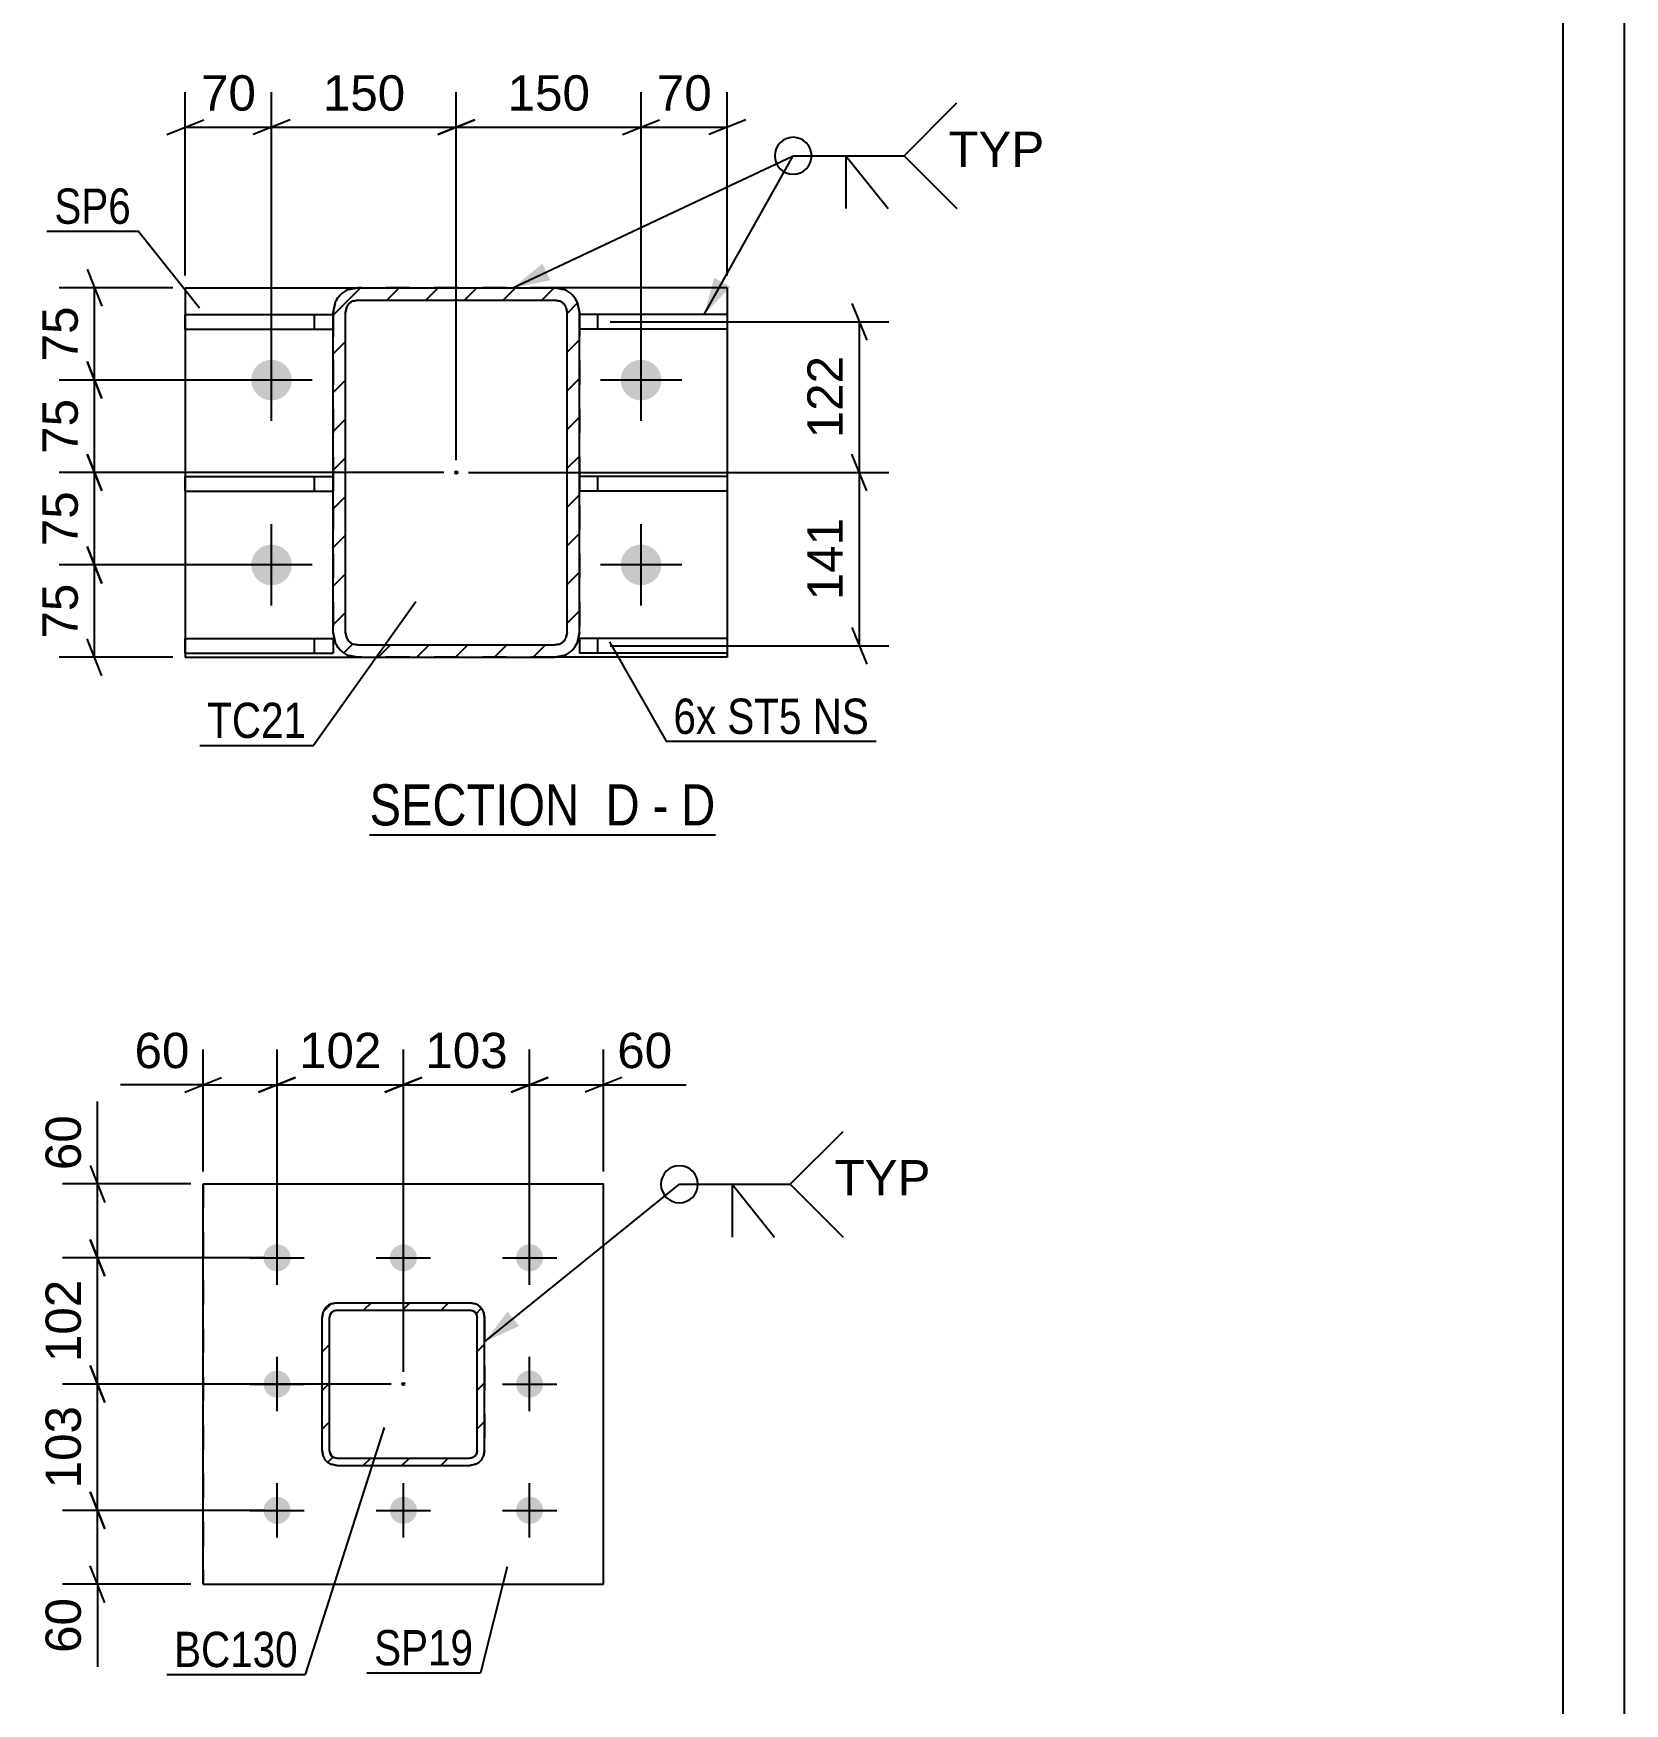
# Model space of a CAD drawing. Header units: millimetres. Extents: x -130 to 464, y -170 to 250.
# Drawn here: x 334.7 to 463.8, y -15.5 to 120 of the extents above; entities that cross this region are included whole.
import ezdxf

# ---------------------------------------------------------------- set-up
doc = ezdxf.new("R2010")
doc.units = ezdxf.units.MM
doc.linetypes.add('DXK_LINE_DOT2', pattern=[3.9198, 1.9599, -1.9599])
doc.linetypes.add('DXK_LINE_DOT3', pattern=[5.9187, 2.979, -0.9799, 0.9799, -0.9799])
doc.styles.add('Arial', font='ARIAL.TTF', dxfattribs={"height": 0.2})
doc.styles.add('Arial Narrow', font='ARIALN.TTF', dxfattribs={"height": 0.2})

# ---------------------------------------------------------------- blocks, each defined once
blk = doc.blocks.new('Unknown-284858639-1134')
at = {"color": 5, "linetype": 'Continuous'}
for p, q in [((463.84, -169.58), (463.84, 250.42)), ((458.84, -164.58), (458.84, 245.42))]:
    blk.add_line(p, q, dxfattribs=at)
blk = doc.blocks.new('Unknown-284858639-16 - 8253')
at = {"color": 6, "linetype": 'Continuous'}
blk.add_line((361.95, 55), (390.02, 55), dxfattribs=at)
at = {"color": 0, "linetype": 'Continuous'}
for points in [[(380.06, 55.75), (380.06, 59.25), (361.95, 59.25), (361.95, 55.75)], [(383.88, 55.75), (383.88, 59.25), (381.11, 59.25), (381.11, 55.75)], [(386.2, 55.75), (386.2, 59.25), (384.93, 59.25), (384.93, 55.75)], [(390.02, 55.75), (390.02, 59.25), (387.25, 59.25), (387.25, 55.75)]]:
    blk.add_wipeout(points, dxfattribs=at)
at = {"color": 7, "linetype": 'Continuous', "style": 'Arial Narrow'}
for s, p in [('SECTION ', (361.95, 55.75)), ('D', (381.11, 55.75)), ('D', (387.25, 55.75)), ('-', (384.93, 55.75))]:
    blk.add_text(s, height=3.34, dxfattribs=at).set_placement(p)
blk = doc.blocks.new('Part-284858639-7001 - 6997')
at = {"linetype": 'Continuous'}
h = blk.add_hatch(dxfattribs=at)
h.set_pattern_fill('', scale=0.7, style=0, pattern_type=0)
h.set_pattern_definition([(45, (358.8313, 16.9083), (-1.57154, 1.57154), [])])
h.paths.add_polyline_path([(359.29, 17), (358.83, 16.91), (358.44, 16.65), (358.18, 16.26), (358.09, 15.8), (358.09, 5), (358.18, 4.54), (358.44, 4.15), (358.83, 3.89), (359.29, 3.8), (370.09, 3.8), (370.55, 3.89), (370.94, 4.15), (371.2, 4.54), (371.29, 5), (371.29, 15.8), (371.2, 16.26), (370.94, 16.65), (370.55, 16.91), (370.09, 17)])
h.paths.add_polyline_path([(370.09, 16.4), (370.32, 16.36), (370.51, 16.23), (370.64, 16.03), (370.69, 15.8), (370.69, 5), (370.65, 4.77), (370.52, 4.58), (370.32, 4.45), (370.09, 4.4), (359.29, 4.4), (359.06, 4.45), (358.87, 4.58), (358.74, 4.77), (358.69, 5), (358.69, 15.8), (358.74, 16.03), (358.87, 16.22), (359.06, 16.35), (359.29, 16.4)])
blk.add_hatch(color=246, dxfattribs=at).paths.add_polyline_path([(364.69, 10.3, -1), (364.69, 10.5, -1)])
at = {"color": 7, "linetype": 'DXK_LINE_DOT2'}
for p, q in [((358.83, 16.91), (359.29, 17)), ((359.06, 16.35), (358.87, 16.22)), ((359.29, 16.4), (359.06, 16.35)), ((359.29, 17), (370.09, 17)), ((359.29, 16.4), (370.09, 16.4)), ((370.09, 17), (370.55, 16.91)), ((370.32, 16.36), (370.09, 16.4)), ((370.52, 16.23), (370.32, 16.36)), ((358.09, 15.8), (358.18, 16.26)), ((358.09, 5), (358.09, 15.8)), ((358.74, 16.03), (358.69, 15.8)), ((358.69, 5), (358.69, 15.8)), ((358.87, 16.22), (358.74, 16.03)), ((370.65, 16.03), (370.52, 16.23)), ((370.69, 15.8), (370.65, 16.03)), ((370.69, 5), (370.69, 15.8)), ((371.2, 16.26), (371.2, 16.26)), ((371.2, 16.26), (371.29, 15.8)), ((371.29, 15.8), (371.29, 5)), ((358.18, 4.54), (358.09, 5)), ((358.69, 5), (358.74, 4.77)), ((358.74, 4.77), (358.87, 4.58)), ((358.87, 4.58), (359.06, 4.45)), ((359.06, 4.45), (359.29, 4.4)), ((359.29, 4.4), (370.09, 4.4)), ((370.09, 4.4), (370.32, 4.45)), ((370.32, 4.45), (370.52, 4.58)), ((370.52, 4.58), (370.65, 4.77)), ((370.65, 4.77), (370.69, 5)), ((371.29, 5), (371.2, 4.54)), ((371.29, 5), (371.29, 5)), ((359.29, 3.8), (358.83, 3.89)), ((359.29, 3.8), (370.09, 3.8)), ((370.55, 3.89), (370.09, 3.8))]:
    blk.add_line(p, q, dxfattribs=at)
at = {"color": 2, "linetype": 'Continuous'}
for p, q in [((359.29, 17), (358.83, 16.91)), ((358.87, 16.22), (359.06, 16.35)), ((359.06, 16.35), (359.29, 16.4)), ((359.29, 17), (359.29, 17)), ((359.29, 17), (370.09, 17)), ((359.29, 16.4), (359.29, 16.4)), ((359.29, 16.4), (370.09, 16.4)), ((370.09, 17), (370.09, 17)), ((370.55, 16.91), (370.09, 17)), ((370.09, 16.4), (370.09, 16.4)), ((370.09, 16.4), (370.32, 16.36)), ((370.32, 16.36), (370.51, 16.23)), ((358.18, 16.26), (358.09, 15.8)), ((358.09, 15.8), (358.09, 15.8)), ((358.09, 5), (358.09, 15.8)), ((358.69, 15.8), (358.74, 16.03)), ((358.69, 15.8), (358.69, 15.8)), ((358.69, 5), (358.69, 15.8)), ((358.74, 16.03), (358.87, 16.22)), ((370.51, 16.23), (370.64, 16.03)), ((370.64, 16.03), (370.69, 15.8)), ((370.69, 15.8), (370.69, 15.8)), ((370.69, 5), (370.69, 15.8)), ((371.29, 15.8), (371.2, 16.26)), ((371.29, 15.8), (371.29, 15.8)), ((371.29, 5), (371.29, 15.8)), ((358.09, 5), (358.09, 5)), ((358.09, 5), (358.18, 4.54)), ((358.69, 5), (358.69, 5)), ((358.74, 4.77), (358.69, 5)), ((358.87, 4.58), (358.74, 4.77)), ((359.06, 4.45), (358.87, 4.58)), ((359.29, 4.4), (359.06, 4.45)), ((359.29, 4.4), (359.29, 4.4)), ((359.29, 4.4), (370.09, 4.4)), ((370.32, 4.45), (370.09, 4.4)), ((370.09, 4.4), (370.09, 4.4)), ((370.52, 4.58), (370.32, 4.45)), ((370.65, 4.77), (370.52, 4.58)), ((370.69, 5), (370.65, 4.77)), ((370.69, 5), (370.69, 5)), ((371.2, 4.54), (371.29, 5)), ((371.29, 5), (371.29, 5)), ((358.83, 3.89), (359.29, 3.8)), ((359.29, 3.8), (359.29, 3.8)), ((359.29, 3.8), (370.09, 3.8)), ((370.09, 3.8), (370.55, 3.89)), ((370.09, 3.8), (370.09, 3.8))]:
    blk.add_line(p, q, dxfattribs=at)
at = {"color": 7, "linetype": 'DXK_LINE_DOT3'}
blk.add_line((364.69, 10.4), (364.69, 10.4), dxfattribs=at)
at = {"color": 246, "linetype": 'DXK_LINE_DOT2'}
blk.add_line((364.69, 10.4), (364.69, 10.4), dxfattribs=at)
at = {"color": 246, "linetype": 'Continuous'}
blk.add_circle((364.69, 10.4), 0.1, dxfattribs=at)
at = {"color": 7, "linetype": 'DXK_LINE_DOT2'}
for centre, start, end in [((359.29, 15.8), 112.5099, 157.5099), ((370.09, 15.8), 22.5099, 67.5099), ((359.29, 5), 202.5099, 247.5099), ((370.09, 5), 292.5099, 337.5099)]:
    blk.add_arc(centre, 1.2, start, end, dxfattribs=at)
at = {"color": 2, "linetype": 'Continuous'}
for centre, start, end in [((359.29, 15.8), 112.5099, 157.5099), ((370.09, 15.8), 22.5099, 67.5099), ((359.29, 5), 202.5099, 247.5099), ((370.09, 5), 292.5099, 337.5099)]:
    blk.add_arc(centre, 1.2, start, end, dxfattribs=at)
blk = doc.blocks.new('Part-284858639-7016 - 6997')
at = {"color": 2, "linetype": 'Continuous'}
for p, q in [((348.44, 26.65), (348.44, 26.65)), ((348.45, -5.85), (348.44, 26.65)), ((348.44, 26.65), (380.94, 26.65)), ((380.95, -5.85), (380.94, 26.65)), ((348.45, -5.85), (348.45, -5.85)), ((348.45, -5.85), (380.95, -5.85))]:
    blk.add_line(p, q, dxfattribs=at)
at = {"color": 7, "linetype": 'DXK_LINE_DOT2'}
for p, q in [((348.44, 26.65), (348.45, -5.85)), ((380.95, -5.85), (380.94, 26.65))]:
    blk.add_line(p, q, dxfattribs=at)
blk = doc.blocks.new('Bolt-284858639-7075 - 6997')
at = {"linetype": 'Continuous'}
for points in [[(355.54, 20.65), (355.52, 20.42), (355.45, 20.2), (355.33, 20), (355.18, 19.83), (354.99, 19.7), (354.78, 19.6), (354.56, 19.55), (354.33, 19.55), (354.1, 19.6), (353.89, 19.7), (353.7, 19.83), (353.55, 20), (353.44, 20.2), (353.36, 20.42), (353.34, 20.65), (353.36, 20.88), (353.44, 21.1), (353.55, 21.3), (353.7, 21.47), (353.89, 21.6), (354.1, 21.7), (354.33, 21.74), (354.56, 21.74), (354.78, 21.7), (354.99, 21.6), (355.18, 21.47), (355.33, 21.3), (355.45, 21.1), (355.52, 20.88)], [(365.79, 20.65), (365.77, 20.42), (365.7, 20.2), (365.58, 20), (365.43, 19.83), (365.24, 19.7), (365.03, 19.6), (364.81, 19.56), (364.58, 19.56), (364.35, 19.6), (364.14, 19.7), (363.95, 19.83), (363.8, 20), (363.69, 20.2), (363.61, 20.42), (363.59, 20.65), (363.61, 20.88), (363.69, 21.1), (363.8, 21.3), (363.95, 21.47), (364.14, 21.6), (364.35, 21.7), (364.58, 21.74), (364.81, 21.74), (365.03, 21.7), (365.24, 21.6), (365.43, 21.47), (365.58, 21.3), (365.7, 21.1), (365.77, 20.88)], [(376.04, 20.65), (376.02, 20.42), (375.95, 20.21), (375.83, 20.01), (375.68, 19.84), (375.49, 19.7), (375.28, 19.61), (375.06, 19.56), (374.83, 19.56), (374.6, 19.61), (374.39, 19.7), (374.2, 19.83), (374.05, 20.01), (373.94, 20.2), (373.86, 20.42), (373.84, 20.65), (373.86, 20.88), (373.94, 21.1), (374.05, 21.3), (374.2, 21.47), (374.39, 21.6), (374.6, 21.7), (374.83, 21.75), (375.06, 21.75), (375.28, 21.7), (375.49, 21.61), (375.68, 21.47), (375.83, 21.3), (375.95, 21.1), (376.02, 20.88)], [(355.54, 10.4), (355.52, 10.17), (355.45, 9.95), (355.33, 9.75), (355.18, 9.58), (354.99, 9.45), (354.78, 9.35), (354.56, 9.3), (354.33, 9.3), (354.1, 9.35), (353.89, 9.45), (353.71, 9.58), (353.55, 9.75), (353.44, 9.95), (353.37, 10.17), (353.34, 10.4), (353.37, 10.63), (353.44, 10.85), (353.55, 11.05), (353.71, 11.22), (353.89, 11.35), (354.1, 11.45), (354.33, 11.49), (354.56, 11.49), (354.78, 11.45), (354.99, 11.35), (355.18, 11.22), (355.33, 11.05), (355.45, 10.85), (355.52, 10.63)], [(376.04, 10.4), (376.02, 10.17), (375.95, 9.96), (375.83, 9.76), (375.68, 9.59), (375.49, 9.45), (375.28, 9.36), (375.06, 9.31), (374.83, 9.31), (374.6, 9.36), (374.39, 9.45), (374.21, 9.58), (374.05, 9.76), (373.94, 9.95), (373.87, 10.17), (373.84, 10.4), (373.87, 10.63), (373.94, 10.85), (374.05, 11.05), (374.21, 11.22), (374.39, 11.35), (374.6, 11.45), (374.83, 11.5), (375.06, 11.5), (375.28, 11.45), (375.49, 11.36), (375.68, 11.22), (375.83, 11.05), (375.95, 10.85), (376.02, 10.63)], [(355.54, 0.15), (355.52, -0.08), (355.45, -0.3), (355.33, -0.5), (355.18, -0.67), (354.99, -0.8), (354.78, -0.9), (354.56, -0.95), (354.33, -0.95), (354.1, -0.9), (353.89, -0.8), (353.71, -0.67), (353.55, -0.5), (353.44, -0.3), (353.37, -0.08), (353.34, 0.15), (353.37, 0.38), (353.44, 0.6), (353.55, 0.8), (353.71, 0.97), (353.89, 1.1), (354.1, 1.2), (354.33, 1.24), (354.56, 1.24), (354.78, 1.2), (354.99, 1.1), (355.18, 0.97), (355.33, 0.8), (355.45, 0.6), (355.52, 0.38)], [(365.79, 0.15), (365.77, -0.08), (365.7, -0.3), (365.58, -0.5), (365.43, -0.67), (365.24, -0.8), (365.03, -0.9), (364.81, -0.94), (364.58, -0.94), (364.35, -0.9), (364.14, -0.8), (363.96, -0.67), (363.8, -0.5), (363.69, -0.3), (363.62, -0.08), (363.59, 0.15), (363.62, 0.38), (363.69, 0.6), (363.8, 0.8), (363.96, 0.97), (364.14, 1.1), (364.35, 1.2), (364.58, 1.24), (364.81, 1.24), (365.03, 1.2), (365.24, 1.1), (365.43, 0.97), (365.58, 0.8), (365.7, 0.6), (365.77, 0.38)], [(376.04, 0.15), (376.02, -0.08), (375.95, -0.29), (375.83, -0.49), (375.68, -0.66), (375.49, -0.8), (375.28, -0.89), (375.06, -0.94), (374.83, -0.94), (374.6, -0.89), (374.39, -0.8), (374.21, -0.67), (374.05, -0.49), (373.94, -0.3), (373.87, -0.08), (373.84, 0.15), (373.87, 0.38), (373.94, 0.6), (374.05, 0.8), (374.21, 0.97), (374.39, 1.1), (374.6, 1.2), (374.83, 1.25), (375.06, 1.25), (375.28, 1.2), (375.49, 1.11), (375.68, 0.97), (375.83, 0.8), (375.95, 0.6), (376.02, 0.38)]]:
    blk.add_hatch(color=1, dxfattribs=at).paths.add_polyline_path(points)
at = {"color": 1, "linetype": 'Continuous'}
for p, q in [((354.44, 18.45), (354.44, 22.85)), ((364.69, 18.45), (364.69, 22.85)), ((374.94, 18.45), (374.94, 22.85)), ((352.24, 20.65), (356.64, 20.65)), ((362.49, 20.65), (366.89, 20.65)), ((372.74, 20.65), (377.14, 20.65)), ((354.44, 8.2), (354.44, 12.6)), ((374.94, 8.2), (374.94, 12.6)), ((352.24, 10.4), (356.64, 10.4)), ((372.74, 10.4), (377.14, 10.4)), ((354.44, -2.05), (354.44, 2.35)), ((364.69, -2.05), (364.69, 2.35)), ((374.94, -2.05), (374.94, 2.35)), ((352.24, 0.15), (356.64, 0.15)), ((362.49, 0.15), (366.89, 0.15)), ((372.74, 0.15), (377.14, 0.15))]:
    blk.add_line(p, q, dxfattribs=at)
blk = doc.blocks.new('Part-284858639-8280 - 8253')
at = {"color": 2, "linetype": 'Continuous'}
for p, q in [((390.99, 97.23), (378.99, 97.23)), ((390.99, 97.23), (390.99, 96.03)), ((390.99, 96.03), (378.99, 96.03))]:
    blk.add_line(p, q, dxfattribs=at)
at = {"color": 7, "linetype": 'DXK_LINE_DOT2'}
for p, q in [((378.99, 97.23), (378.99, 96.03)), ((380.49, 96.03), (380.49, 97.23))]:
    blk.add_line(p, q, dxfattribs=at)
blk = doc.blocks.new('Part-284858639-8254 - 8253')
at = {"linetype": 'Continuous'}
h = blk.add_hatch(dxfattribs=at)
h.set_pattern_fill('', scale=0.7, style=0, pattern_type=0)
h.set_pattern_definition([(45, (378.8425, 98.1637), (-1.57154, 1.57154), [])])
h.paths.add_polyline_path([(378.99, 97.4), (378.84, 98.16), (378.41, 98.81), (377.76, 99.25), (376.99, 99.4), (360.99, 99.4), (360.23, 99.25), (359.58, 98.81), (359.15, 98.16), (358.99, 97.4), (358.99, 71.4), (359.15, 70.63), (359.58, 69.98), (360.23, 69.55), (360.99, 69.4), (376.99, 69.4), (377.76, 69.55), (378.41, 69.98), (378.84, 70.63), (378.99, 71.4)])
h.paths.add_polyline_path([(377.92, 71.02), (377.7, 70.69), (377.38, 70.47), (376.99, 70.4), (360.99, 70.4), (360.61, 70.47), (360.29, 70.69), (360.07, 71.02), (359.99, 71.4), (359.99, 97.4), (360.07, 97.78), (360.29, 98.11), (360.61, 98.32), (360.99, 98.4), (376.99, 98.4), (377.38, 98.32), (377.7, 98.11), (377.92, 97.78), (377.99, 97.4), (377.99, 71.4)])
blk.add_hatch(color=246, dxfattribs=at).paths.add_polyline_path([(368.99, 84.3, -1), (368.99, 84.5, -1)])
at = {"color": 7, "linetype": 'DXK_LINE_DOT2'}
for p, q in [((360.23, 99.25), (360.99, 99.4)), ((360.99, 99.4), (376.99, 99.4)), ((376.99, 99.4), (377.76, 99.25)), ((358.99, 97.4), (359.15, 98.16)), ((360.07, 97.78), (359.99, 97.4)), ((360.99, 98.4), (360.61, 98.32)), ((360.99, 98.4), (376.99, 98.4)), ((377.38, 98.32), (376.99, 98.4)), ((377.99, 97.4), (377.92, 97.78)), ((378.84, 98.16), (378.99, 97.4)), ((358.99, 97.4), (358.99, 71.4)), ((359.99, 71.4), (359.99, 97.4)), ((377.99, 71.4), (377.99, 97.4)), ((378.99, 97.4), (378.99, 71.4)), ((359.15, 70.63), (358.99, 71.4)), ((359.99, 71.4), (360.07, 71.02)), ((377.92, 71.02), (377.99, 71.4)), ((378.99, 71.4), (378.84, 70.63)), ((360.99, 69.4), (360.23, 69.55)), ((360.61, 70.47), (360.99, 70.4)), ((360.99, 70.4), (376.99, 70.4)), ((360.99, 69.4), (376.99, 69.4)), ((376.99, 70.4), (377.38, 70.47)), ((377.76, 69.55), (376.99, 69.4))]:
    blk.add_line(p, q, dxfattribs=at)
at = {"color": 2, "linetype": 'Continuous'}
for p, q in [((360.99, 99.4), (360.23, 99.25)), ((360.99, 99.4), (376.99, 99.4)), ((377.76, 99.25), (376.99, 99.4)), ((359.15, 98.16), (358.99, 97.4)), ((359.99, 97.4), (360.07, 97.78)), ((360.61, 98.32), (360.99, 98.4)), ((360.99, 98.4), (376.99, 98.4)), ((376.99, 98.4), (377.38, 98.32)), ((377.92, 97.78), (377.99, 97.4)), ((378.99, 97.4), (378.84, 98.16)), ((358.99, 71.4), (358.99, 97.4)), ((359.99, 71.4), (359.99, 97.4)), ((377.99, 71.4), (377.99, 97.4)), ((378.99, 71.4), (378.99, 97.4)), ((358.99, 71.4), (359.15, 70.63)), ((360.07, 71.02), (359.99, 71.4)), ((377.99, 71.4), (377.92, 71.02)), ((378.84, 70.63), (378.99, 71.4)), ((360.23, 69.55), (360.99, 69.4)), ((360.99, 70.4), (360.61, 70.47)), ((360.99, 70.4), (376.99, 70.4)), ((360.99, 69.4), (376.99, 69.4)), ((377.38, 70.47), (376.99, 70.4)), ((376.99, 69.4), (377.76, 69.55))]:
    blk.add_line(p, q, dxfattribs=at)
at = {"color": 7, "linetype": 'DXK_LINE_DOT3'}
blk.add_line((368.99, 84.4), (368.99, 84.4), dxfattribs=at)
at = {"color": 246, "linetype": 'DXK_LINE_DOT2'}
blk.add_line((368.99, 84.4), (368.99, 84.4), dxfattribs=at)
at = {"color": 246, "linetype": 'Continuous'}
blk.add_circle((368.99, 84.4), 0.1, dxfattribs=at)
at = {"color": 7, "linetype": 'DXK_LINE_DOT2'}
for centre, radius, start, end in [((360.99, 97.4), 2, 112.5, 157.5), ((376.99, 97.4), 2, 22.5, 67.5), ((360.99, 97.4), 1, 112.5, 157.5), ((376.99, 97.4), 1, 22.5, 67.5), ((360.99, 71.4), 2, 202.5, 247.5), ((360.99, 71.4), 1, 202.5, 247.5), ((376.99, 71.4), 1, 292.5, 337.5), ((376.99, 71.4), 2, 292.5, 337.5)]:
    blk.add_arc(centre, radius, start, end, dxfattribs=at)
at = {"color": 2, "linetype": 'Continuous'}
for centre, radius, start, end in [((360.99, 97.4), 2, 112.5, 157.5), ((376.99, 97.4), 2, 22.5, 67.5), ((360.99, 97.4), 1, 112.5, 157.5), ((376.99, 97.4), 1, 22.5, 67.5), ((360.99, 71.4), 2, 202.5, 247.5), ((360.99, 71.4), 1, 202.5, 247.5), ((376.99, 71.4), 1, 292.5, 337.5), ((376.99, 71.4), 2, 292.5, 337.5)]:
    blk.add_arc(centre, radius, start, end, dxfattribs=at)
blk = doc.blocks.new('Part-284858639-8283 - 8253')
at = {"color": 2, "linetype": 'Continuous'}
for p, q in [((346.99, 96.03), (346.99, 97.23)), ((346.99, 97.23), (358.99, 97.23)), ((346.99, 96.03), (358.99, 96.03))]:
    blk.add_line(p, q, dxfattribs=at)
at = {"color": 7, "linetype": 'DXK_LINE_DOT2'}
for p, q in [((357.49, 96.03), (357.49, 97.23)), ((358.99, 97.23), (358.99, 96.03))]:
    blk.add_line(p, q, dxfattribs=at)
blk = doc.blocks.new('Part-284858639-8275 - 8253')
at = {"color": 2, "linetype": 'Continuous'}
for p, q in [((346.99, 99.4), (346.99, 69.4)), ((346.99, 99.4), (360.99, 99.4)), ((390.99, 99.4), (376.99, 99.4)), ((390.99, 99.4), (390.99, 69.4)), ((346.99, 69.4), (360.99, 69.4)), ((390.99, 69.4), (376.99, 69.4))]:
    blk.add_line(p, q, dxfattribs=at)
at = {"color": 7, "linetype": 'DXK_LINE_DOT2'}
for p, q in [((376.99, 99.4), (360.99, 99.4)), ((376.99, 69.4), (360.99, 69.4))]:
    blk.add_line(p, q, dxfattribs=at)
blk = doc.blocks.new('Part-284858639-8279 - 8253')
at = {"color": 2, "linetype": 'Continuous'}
for p, q in [((390.99, 84.08), (378.99, 84.08)), ((390.99, 84.08), (390.99, 82.88)), ((390.99, 82.88), (378.99, 82.88))]:
    blk.add_line(p, q, dxfattribs=at)
at = {"color": 7, "linetype": 'DXK_LINE_DOT2'}
for p, q in [((378.99, 84.08), (378.99, 82.88)), ((380.49, 82.88), (380.49, 84.08))]:
    blk.add_line(p, q, dxfattribs=at)
blk = doc.blocks.new('Part-284858639-8281 - 8253')
at = {"color": 2, "linetype": 'Continuous'}
for p, q in [((390.99, 70.93), (378.99, 70.93)), ((378.99, 70.93), (378.99, 69.73)), ((390.99, 70.93), (390.99, 69.73)), ((390.99, 69.73), (378.99, 69.73))]:
    blk.add_line(p, q, dxfattribs=at)
at = {"color": 7, "linetype": 'DXK_LINE_DOT2'}
blk.add_line((380.49, 69.73), (380.49, 70.93), dxfattribs=at)
blk = doc.blocks.new('Part-284858639-8282 - 8253')
at = {"color": 2, "linetype": 'Continuous'}
for p, q in [((346.99, 82.88), (346.99, 84.08)), ((346.99, 84.08), (358.99, 84.08)), ((346.99, 82.88), (358.99, 82.88))]:
    blk.add_line(p, q, dxfattribs=at)
at = {"color": 7, "linetype": 'DXK_LINE_DOT2'}
for p, q in [((357.49, 82.88), (357.49, 84.08)), ((358.99, 84.08), (358.99, 82.88))]:
    blk.add_line(p, q, dxfattribs=at)
blk = doc.blocks.new('Part-284858639-8284 - 8253')
at = {"color": 2, "linetype": 'Continuous'}
for p, q in [((346.99, 69.73), (346.99, 70.93)), ((346.99, 70.93), (358.99, 70.93)), ((358.99, 70.93), (358.99, 69.73)), ((346.99, 69.73), (358.99, 69.73))]:
    blk.add_line(p, q, dxfattribs=at)
at = {"color": 7, "linetype": 'DXK_LINE_DOT2'}
blk.add_line((357.49, 69.73), (357.49, 70.93), dxfattribs=at)
blk = doc.blocks.new('Bolt-284858639-8332 - 8253')
at = {"linetype": 'Continuous'}
for points in [[(352.34, 91.9, -1), (355.64, 91.9, -1)], [(382.34, 91.9, -1), (385.64, 91.9, -1)], [(352.34, 76.9, -1), (355.64, 76.9, -1)], [(382.34, 76.9, -1), (385.64, 76.9, -1)]]:
    blk.add_hatch(color=1, dxfattribs=at).paths.add_polyline_path(points)
at = {"color": 1, "linetype": 'Continuous'}
for p, q in [((353.99, 88.6), (353.99, 95.2)), ((383.99, 88.6), (383.99, 95.2)), ((357.29, 91.9), (350.69, 91.9)), ((387.29, 91.9), (380.69, 91.9)), ((353.99, 73.6), (353.99, 80.2)), ((383.99, 73.6), (383.99, 80.2)), ((357.29, 76.9), (350.69, 76.9)), ((387.29, 76.9), (380.69, 76.9))]:
    blk.add_line(p, q, dxfattribs=at)
blk = doc.blocks.new('StraightDimension-284858639-7781 - 6997')
at = {"color": 7, "linetype": 'Continuous'}
for p, q in [((339.26, 11.9), (340.46, 8.9)), ((363.69, 10.4), (337.01, 10.4)), ((339.86, 0.15), (339.86, 10.4)), ((340.46, -1.35), (339.26, 1.65)), ((353.44, 0.15), (337.01, 0.15))]:
    blk.add_line(p, q, dxfattribs=at)
at = {"color": 0}
blk.add_wipeout([(339.11, 9.21), (334.91, 9.21), (334.91, 1.34), (339.11, 1.34)], dxfattribs=at)
at = {"color": 3, "style": 'Arial'}
blk.add_text('103', height=2.865, rotation=90.0002, dxfattribs=at).set_placement((338.51, 1.94))
blk = doc.blocks.new('StraightDimension-284858639-7743 - 6997')
at = {"color": 7, "linetype": 'Continuous'}
for p, q in [((364.69, 11.4), (364.69, 37.55)), ((374.94, 21.65), (374.94, 37.55)), ((363.19, 34.1), (366.19, 35.3)), ((376.44, 35.3), (373.44, 34.1)), ((364.69, 34.7), (374.94, 34.7))]:
    blk.add_line(p, q, dxfattribs=at)
at = {"color": 0}
blk.add_wipeout([(373.75, 35.45), (373.75, 39.65), (365.88, 39.65), (365.88, 35.45)], dxfattribs=at)
at = {"color": 3, "style": 'Arial'}
blk.add_text('103', height=2.865, dxfattribs=at).set_placement((366.48, 36.05))
blk = doc.blocks.new('StraightDimension-284858639-7742 - 6997')
at = {"color": 7, "linetype": 'Continuous'}
for p, q in [((374.94, 21.65), (374.94, 37.55)), ((380.94, 27.65), (380.94, 37.55)), ((373.44, 34.1), (376.44, 35.3)), ((382.44, 35.3), (379.44, 34.1)), ((374.94, 34.7), (380.94, 34.7)), ((380.94, 34.7), (387.64, 34.7)), ((380.94, 34.7), (387.64, 34.7))]:
    blk.add_line(p, q, dxfattribs=at)
at = {"color": 0}
blk.add_wipeout([(387.11, 35.45), (387.11, 39.65), (381.46, 39.65), (381.46, 35.45)], dxfattribs=at)
at = {"color": 3, "style": 'Arial'}
blk.add_text('60', height=2.865, dxfattribs=at).set_placement((382.06, 36.05))
blk = doc.blocks.new('StraightDimension-284858639-7744 - 6997')
at = {"color": 7, "linetype": 'Continuous'}
for p, q in [((354.44, 21.65), (354.44, 37.55)), ((364.69, 11.4), (364.69, 37.55)), ((352.94, 34.1), (355.94, 35.3)), ((366.19, 35.3), (363.19, 34.1)), ((354.44, 34.7), (364.69, 34.7))]:
    blk.add_line(p, q, dxfattribs=at)
at = {"color": 0}
blk.add_wipeout([(363.5, 35.45), (363.5, 39.65), (355.63, 39.65), (355.63, 35.45)], dxfattribs=at)
at = {"color": 3, "style": 'Arial'}
blk.add_text('102', height=2.865, dxfattribs=at).set_placement((356.23, 36.05))
blk = doc.blocks.new('StraightDimension-284858639-7745 - 6997')
at = {"color": 7, "linetype": 'Continuous'}
for p, q in [((348.44, 27.65), (348.44, 37.55)), ((354.44, 21.65), (354.44, 37.55)), ((346.94, 34.1), (349.94, 35.3)), ((355.94, 35.3), (352.94, 34.1)), ((348.44, 34.7), (341.74, 34.7)), ((348.44, 34.7), (341.74, 34.7)), ((348.44, 34.7), (354.44, 34.7))]:
    blk.add_line(p, q, dxfattribs=at)
at = {"color": 0}
blk.add_wipeout([(347.91, 35.45), (347.91, 39.65), (342.27, 39.65), (342.27, 35.45)], dxfattribs=at)
at = {"color": 3, "style": 'Arial'}
blk.add_text('60', height=2.865, dxfattribs=at).set_placement((342.87, 36.05))
blk = doc.blocks.new('StraightDimension-284858639-7779 - 6997')
at = {"color": 7, "linetype": 'Continuous'}
for p, q in [((339.86, 26.65), (339.86, 33.35)), ((339.86, 26.65), (339.86, 33.35)), ((339.26, 28.15), (340.46, 25.15)), ((347.44, 26.65), (337.01, 26.65)), ((339.86, 20.65), (339.86, 26.65)), ((340.46, 19.15), (339.26, 22.15)), ((353.44, 20.65), (337.01, 20.65))]:
    blk.add_line(p, q, dxfattribs=at)
at = {"color": 0}
blk.add_wipeout([(339.11, 32.82), (334.91, 32.82), (334.91, 27.17), (339.11, 27.17)], dxfattribs=at)
at = {"color": 3, "style": 'Arial'}
blk.add_text('60', height=2.865, rotation=90.0002, dxfattribs=at).set_placement((338.51, 27.77))
blk = doc.blocks.new('StraightDimension-284858639-7780 - 6997')
at = {"color": 7, "linetype": 'Continuous'}
for p, q in [((339.26, 22.15), (340.46, 19.15)), ((353.44, 20.65), (337.01, 20.65)), ((339.86, 10.4), (339.86, 20.65)), ((340.46, 8.9), (339.26, 11.9)), ((363.69, 10.4), (337.01, 10.4))]:
    blk.add_line(p, q, dxfattribs=at)
at = {"color": 0}
blk.add_wipeout([(339.11, 19.46), (334.91, 19.46), (334.91, 11.59), (339.11, 11.59)], dxfattribs=at)
at = {"color": 3, "style": 'Arial'}
blk.add_text('102', height=2.865, rotation=90.0002, dxfattribs=at).set_placement((338.51, 12.19))
blk = doc.blocks.new('StraightDimension-284858639-7782 - 6997')
at = {"color": 7, "linetype": 'Continuous'}
for p, q in [((339.26, 1.65), (340.46, -1.35)), ((353.44, 0.15), (337.01, 0.15)), ((339.86, -5.85), (339.86, 0.15)), ((340.46, -7.35), (339.26, -4.35)), ((347.45, -5.85), (337.01, -5.85)), ((339.86, -5.85), (339.86, -12.55)), ((339.86, -5.85), (339.86, -12.55))]:
    blk.add_line(p, q, dxfattribs=at)
at = {"color": 0}
blk.add_wipeout([(339.11, -6.38), (334.91, -6.38), (334.91, -12.02), (339.11, -12.02)], dxfattribs=at)
at = {"color": 3, "style": 'Arial'}
blk.add_text('60', height=2.865, rotation=90.0002, dxfattribs=at).set_placement((338.51, -11.42))
blk = doc.blocks.new('StraightDimension-284858639-8949 - 8253')
at = {"color": 7, "linetype": 'Continuous'}
for p, q in [((339.01, 100.9), (340.21, 97.9)), ((345.99, 99.4), (336.76, 99.4)), ((339.61, 91.9), (339.61, 99.4)), ((340.21, 90.4), (339.01, 93.4)), ((352.99, 91.9), (336.76, 91.9))]:
    blk.add_line(p, q, dxfattribs=at)
at = {"color": 0}
blk.add_wipeout([(338.86, 98.47), (334.66, 98.47), (334.66, 92.82), (338.86, 92.82)], dxfattribs=at)
at = {"color": 3, "style": 'Arial'}
blk.add_text('75', height=2.865, rotation=90.0002, dxfattribs=at).set_placement((338.26, 93.42))
blk = doc.blocks.new('StraightDimension-284858639-8952 - 8253')
at = {"color": 7, "linetype": 'Continuous'}
for p, q in [((339.01, 78.4), (340.21, 75.4)), ((352.99, 76.9), (336.76, 76.9)), ((339.61, 69.4), (339.61, 76.9)), ((340.21, 67.9), (339.01, 70.9)), ((345.99, 69.4), (336.76, 69.4))]:
    blk.add_line(p, q, dxfattribs=at)
at = {"color": 0}
blk.add_wipeout([(338.86, 75.97), (334.66, 75.97), (334.66, 70.32), (338.86, 70.32)], dxfattribs=at)
at = {"color": 3, "style": 'Arial'}
blk.add_text('75', height=2.865, rotation=90.0002, dxfattribs=at).set_placement((338.26, 70.92))
blk = doc.blocks.new('StraightDimension-284858639-8906 - 8253')
at = {"color": 7, "linetype": 'Continuous'}
for p, q in [((383.99, 92.9), (383.99, 115.28)), ((390.99, 100.4), (390.99, 115.28)), ((382.49, 111.83), (385.49, 113.03)), ((392.49, 113.03), (389.49, 111.83)), ((383.99, 112.43), (390.99, 112.43))]:
    blk.add_line(p, q, dxfattribs=at)
at = {"color": 0}
blk.add_wipeout([(390.32, 113.18), (390.32, 117.38), (384.67, 117.38), (384.67, 113.18)], dxfattribs=at)
at = {"color": 3, "style": 'Arial'}
blk.add_text('70', height=2.865, dxfattribs=at).set_placement((385.27, 113.78))
blk = doc.blocks.new('StraightDimension-284858639-8907 - 8253')
at = {"color": 7, "linetype": 'Continuous'}
for p, q in [((368.99, 85.4), (368.99, 115.28)), ((383.99, 92.9), (383.99, 115.28)), ((370.49, 113.03), (367.49, 111.83)), ((382.49, 111.83), (385.49, 113.03)), ((368.99, 112.43), (383.99, 112.43))]:
    blk.add_line(p, q, dxfattribs=at)
at = {"color": 0}
blk.add_wipeout([(380.43, 113.18), (380.43, 117.38), (372.56, 117.38), (372.56, 113.18)], dxfattribs=at)
at = {"color": 3, "style": 'Arial'}
blk.add_text('150', height=2.865, dxfattribs=at).set_placement((373.16, 113.78))
blk = doc.blocks.new('StraightDimension-284858639-8908 - 8253')
at = {"color": 7, "linetype": 'Continuous'}
for p, q in [((353.99, 92.9), (353.99, 115.28)), ((368.99, 85.4), (368.99, 115.28)), ((355.49, 113.03), (352.49, 111.83)), ((367.49, 111.83), (370.49, 113.03)), ((353.99, 112.43), (368.99, 112.43))]:
    blk.add_line(p, q, dxfattribs=at)
at = {"color": 0}
blk.add_wipeout([(365.43, 113.18), (365.43, 117.38), (357.56, 117.38), (357.56, 113.18)], dxfattribs=at)
at = {"color": 3, "style": 'Arial'}
blk.add_text('150', height=2.865, dxfattribs=at).set_placement((358.16, 113.78))
blk = doc.blocks.new('StraightDimension-284858639-8909 - 8253')
at = {"color": 7, "linetype": 'Continuous'}
for p, q in [((346.99, 100.4), (346.99, 115.28)), ((353.99, 92.9), (353.99, 115.28)), ((345.49, 111.83), (348.49, 113.03)), ((355.49, 113.03), (352.49, 111.83)), ((346.99, 112.43), (353.99, 112.43))]:
    blk.add_line(p, q, dxfattribs=at)
at = {"color": 0}
blk.add_wipeout([(353.32, 113.18), (353.32, 117.38), (347.67, 117.38), (347.67, 113.18)], dxfattribs=at)
at = {"color": 3, "style": 'Arial'}
blk.add_text('70', height=2.865, dxfattribs=at).set_placement((348.27, 113.78))
blk = doc.blocks.new('StraightDimension-284858639-8950 - 8253')
at = {"color": 7, "linetype": 'Continuous'}
for p, q in [((339.01, 93.4), (340.21, 90.4)), ((352.99, 91.9), (336.76, 91.9)), ((339.61, 84.4), (339.61, 91.9)), ((340.21, 82.9), (339.01, 85.9)), ((367.99, 84.4), (336.76, 84.4))]:
    blk.add_line(p, q, dxfattribs=at)
at = {"color": 0}
blk.add_wipeout([(338.86, 90.97), (334.66, 90.97), (334.66, 85.32), (338.86, 85.32)], dxfattribs=at)
at = {"color": 3, "style": 'Arial'}
blk.add_text('75', height=2.865, rotation=90.0002, dxfattribs=at).set_placement((338.26, 85.92))
blk = doc.blocks.new('StraightDimension-284858639-8951 - 8253')
at = {"color": 7, "linetype": 'Continuous'}
for p, q in [((339.01, 85.9), (340.21, 82.9)), ((367.99, 84.4), (336.76, 84.4)), ((339.61, 76.9), (339.61, 84.4)), ((340.21, 75.4), (339.01, 78.4)), ((352.99, 76.9), (336.76, 76.9))]:
    blk.add_line(p, q, dxfattribs=at)
at = {"color": 0}
blk.add_wipeout([(338.86, 83.47), (334.66, 83.47), (334.66, 77.82), (338.86, 77.82)], dxfattribs=at)
at = {"color": 3, "style": 'Arial'}
blk.add_text('75', height=2.865, rotation=90.0002, dxfattribs=at).set_placement((338.26, 78.42))
blk = doc.blocks.new('StraightDimension-284858639-8992 - 8253')
at = {"color": 7, "linetype": 'Continuous'}
for p, q in [((401.11, 98.13), (402.31, 95.13)), ((381.49, 96.63), (404.11, 96.63)), ((401.71, 84.4), (401.71, 96.63)), ((402.31, 82.9), (401.11, 85.9)), ((369.99, 84.4), (404.11, 84.4))]:
    blk.add_line(p, q, dxfattribs=at)
at = {"color": 0}
blk.add_wipeout([(400.96, 94.45), (396.76, 94.45), (396.76, 86.58), (400.96, 86.58)], dxfattribs=at)
at = {"color": 3, "style": 'Arial'}
blk.add_text('122', height=2.865, rotation=90.0002, dxfattribs=at).set_placement((400.36, 87.18))
blk = doc.blocks.new('StraightDimension-284858639-8993 - 8253')
at = {"color": 7, "linetype": 'Continuous'}
for p, q in [((402.31, 82.9), (401.11, 85.9)), ((369.99, 84.4), (404.11, 84.4)), ((401.71, 70.33), (401.71, 84.4)), ((401.11, 71.83), (402.31, 68.83)), ((381.49, 70.33), (404.11, 70.33))]:
    blk.add_line(p, q, dxfattribs=at)
at = {"color": 0}
blk.add_wipeout([(400.96, 81.3), (396.76, 81.3), (396.76, 73.43), (400.96, 73.43)], dxfattribs=at)
at = {"color": 3, "style": 'Arial'}
blk.add_text('141', height=2.865, rotation=90.0002, dxfattribs=at).set_placement((400.36, 74.03))
blk = doc.blocks.new('Mark-284858639-9025 - 6997')
at = {"color": 0}
blk.add_wipeout([(370.36, -12.43), (370.36, -9.43), (362.32, -9.43), (362.32, -12.43)], dxfattribs=at)
blk.add_wipeout([(370.36, -12.43), (370.36, -9.43), (362.32, -9.43), (362.32, -12.43)], dxfattribs=at)
at = {"color": 30, "linetype": 'Continuous'}
for p in [(373.11, -4.42), (361.72, -13.03)]:
    blk.add_line(p, (370.96, -13.03), dxfattribs=at)
at = {"color": 3, "style": 'Arial Narrow'}
blk.add_text('SP19', height=2.863, dxfattribs=at).set_placement((362.32, -12.43))
blk = doc.blocks.new('Mark-284858639-9035 - 6997')
at = {"color": 0}
blk.add_wipeout([(356.13, -12.57), (356.13, -9.57), (346.08, -9.57), (346.08, -12.57)], dxfattribs=at)
blk.add_wipeout([(356.13, -12.57), (356.13, -9.57), (346.08, -9.57), (346.08, -12.57)], dxfattribs=at)
at = {"color": 30, "linetype": 'Continuous'}
for p in [(363.14, 6.89), (345.48, -13.17)]:
    blk.add_line(p, (356.73, -13.17), dxfattribs=at)
at = {"color": 3, "style": 'Arial Narrow'}
blk.add_text('BC130', height=2.863, dxfattribs=at).set_placement((346.08, -12.57))
blk = doc.blocks.new('WeldMark-284858639-7816 - 6997')
at = {"linetype": 'Continuous'}
blk.add_hatch(color=30, dxfattribs=at).paths.add_polyline_path([(374.09, 15.12), (371.29, 13.82), (373.15, 16.29)])
at = {"color": 30, "linetype": 'Continuous'}
for p, q in [((371.29, 13.82), (387.1, 26.62)), ((387.1, 26.62), (396.1, 26.62))]:
    blk.add_line(p, q, dxfattribs=at)
at = {"color": 3, "linetype": 'Continuous'}
for q in [(394.82, 22.34), (391.39, 22.34)]:
    blk.add_line((391.39, 26.62), q, dxfattribs=at)
for start, end in [(90, 270), (270, 90)]:
    blk.add_arc((387.1, 26.62), 1.5, start, end, dxfattribs=at)
at = {"color": 0, "linetype": 'Continuous'}
blk.add_wipeout([(407.48, 25.72), (407.48, 28.72), (399.7, 28.72), (399.7, 25.72)], dxfattribs=at)
blk.add_wipeout([(407.48, 25.72), (407.48, 28.72), (399.7, 28.72), (399.7, 25.72)], dxfattribs=at)
at = {"color": 3, "linetype": 'Continuous'}
for q in [(400.39, 30.91), (400.39, 22.34)]:
    blk.add_line((396.1, 26.62), q, dxfattribs=at)
at = {"color": 3, "linetype": 'Continuous', "style": 'Arial'}
blk.add_text('TYP', height=2.865, dxfattribs=at).set_placement((399.7, 25.72))
blk = doc.blocks.new('MarkSet-284858639-8894 - 8253')
at = {"color": 0}
for points in [[(390.09, 63.18), (390.09, 66.18), (386.62, 66.18), (386.62, 63.18)], [(397.02, 63.18), (397.02, 66.18), (390.99, 66.18), (390.99, 63.18)], [(402.48, 63.18), (402.48, 66.18), (397.92, 66.18), (397.92, 63.18)]]:
    blk.add_wipeout(points, dxfattribs=at)
for points in [[(390.09, 63.18), (390.09, 66.18), (386.62, 66.18), (386.62, 63.18)], [(397.02, 63.18), (397.02, 66.18), (390.99, 66.18), (390.99, 63.18)], [(402.48, 63.18), (402.48, 66.18), (397.92, 66.18), (397.92, 63.18)]]:
    blk.add_wipeout(points, dxfattribs=at)
at = {"color": 30, "linetype": 'Continuous'}
for p, q in [((381.42, 70.66), (386.02, 62.58)), ((386.02, 62.58), (403.08, 62.58))]:
    blk.add_line(p, q, dxfattribs=at)
at = {"color": 3, "style": 'Arial Narrow'}
for s, p in [('6x', (386.62, 63.18)), ('ST5', (390.99, 63.18)), ('NS', (397.92, 63.18))]:
    blk.add_text(s, height=2.863, dxfattribs=at).set_placement(p)
blk = doc.blocks.new('Mark-284858639-9006 - 8253')
at = {"color": 0}
blk.add_wipeout([(356.81, 62.85), (356.81, 65.85), (348.77, 65.85), (348.77, 62.85)], dxfattribs=at)
blk.add_wipeout([(356.81, 62.85), (356.81, 65.85), (348.77, 65.85), (348.77, 62.85)], dxfattribs=at)
at = {"color": 30, "linetype": 'Continuous'}
for p in [(365.71, 73.91), (348.17, 62.25)]:
    blk.add_line(p, (357.41, 62.25), dxfattribs=at)
at = {"color": 3, "style": 'Arial Narrow'}
blk.add_text('TC21', height=2.863, dxfattribs=at).set_placement((348.77, 62.85))
blk = doc.blocks.new('Mark-284858639-9009 - 8253')
at = {"color": 0}
blk.add_wipeout([(342.57, 104.59), (342.57, 107.59), (336.36, 107.59), (336.36, 104.59)], dxfattribs=at)
blk.add_wipeout([(342.57, 104.59), (342.57, 107.59), (336.36, 107.59), (336.36, 104.59)], dxfattribs=at)
at = {"color": 30, "linetype": 'Continuous'}
for p in [(335.76, 103.99), (348.13, 97.74)]:
    blk.add_line(p, (343.17, 103.99), dxfattribs=at)
at = {"color": 3, "style": 'Arial Narrow'}
blk.add_text('SP6', height=2.863, dxfattribs=at).set_placement((336.36, 104.59))
blk = doc.blocks.new('WeldMark-284858639-10336 - 8253')
at = {"linetype": 'Continuous'}
for points in [[(376.63, 100), (373.59, 99.4), (375.99, 101.36)], [(391.24, 99.48), (389.12, 97.23), (389.93, 100.21)]]:
    blk.add_hatch(color=30, dxfattribs=at).paths.add_polyline_path(points)
at = {"color": 30, "linetype": 'Continuous'}
for p, q in [((373.59, 99.4), (396.34, 110.11)), ((389.12, 97.23), (396.34, 110.11)), ((396.34, 110.11), (405.34, 110.11))]:
    blk.add_line(p, q, dxfattribs=at)
at = {"color": 3, "linetype": 'Continuous'}
for q in [(404.05, 105.83), (400.62, 105.83)]:
    blk.add_line((400.62, 110.11), q, dxfattribs=at)
for start, end in [(90, 270), (270, 90)]:
    blk.add_arc((396.34, 110.11), 1.5, start, end, dxfattribs=at)
at = {"color": 0, "linetype": 'Continuous'}
blk.add_wipeout([(416.71, 109.21), (416.71, 112.21), (408.94, 112.21), (408.94, 109.21)], dxfattribs=at)
blk.add_wipeout([(416.71, 109.21), (416.71, 112.21), (408.94, 112.21), (408.94, 109.21)], dxfattribs=at)
at = {"color": 3, "linetype": 'Continuous'}
for q in [(409.62, 114.4), (409.62, 105.83)]:
    blk.add_line((405.34, 110.11), q, dxfattribs=at)
at = {"color": 3, "linetype": 'Continuous', "style": 'Arial'}
blk.add_text('TYP', height=2.865, dxfattribs=at).set_placement((408.94, 109.21))

msp = doc.modelspace()

# ---------------------------------------------------------------- block references
for name in ['Unknown-284858639-1134', 'Part-284858639-8275 - 8253', 'Part-284858639-8254 - 8253', 'Part-284858639-8283 - 8253', 'Part-284858639-8280 - 8253', 'Bolt-284858639-8332 - 8253', 'Part-284858639-8282 - 8253', 'Part-284858639-8279 - 8253', 'Part-284858639-8284 - 8253', 'Part-284858639-8281 - 8253', 'Part-284858639-7016 - 6997', 'Bolt-284858639-7075 - 6997', 'Part-284858639-7001 - 6997']:
    msp.add_blockref(name, (0, 0))

# ---------------------------------------------------------------- next in the draw order: block references
for name in ['StraightDimension-284858639-8906 - 8253', 'StraightDimension-284858639-8949 - 8253', 'StraightDimension-284858639-8952 - 8253', 'Unknown-284858639-16 - 8253', 'StraightDimension-284858639-7781 - 6997', 'Mark-284858639-9025 - 6997']:
    msp.add_blockref(name, (0, 0))

# ---------------------------------------------------------------- next in the draw order: block references
for name in ['StraightDimension-284858639-8907 - 8253', 'Mark-284858639-9006 - 8253', 'StraightDimension-284858639-7743 - 6997', 'StraightDimension-284858639-7782 - 6997']:
    msp.add_blockref(name, (0, 0))

# ---------------------------------------------------------------- next in the draw order: block references
for name in ['StraightDimension-284858639-8908 - 8253', 'StraightDimension-284858639-7744 - 6997', 'StraightDimension-284858639-7742 - 6997', 'Mark-284858639-9035 - 6997']:
    msp.add_blockref(name, (0, 0))

# ---------------------------------------------------------------- next in the draw order: block references
for name in ['StraightDimension-284858639-8909 - 8253', 'StraightDimension-284858639-8992 - 8253', 'StraightDimension-284858639-7745 - 6997', 'WeldMark-284858639-7816 - 6997']:
    msp.add_blockref(name, (0, 0))

# ---------------------------------------------------------------- next in the draw order: block references
for name in ['WeldMark-284858639-10336 - 8253', 'Mark-284858639-9009 - 8253', 'StraightDimension-284858639-8950 - 8253', 'StraightDimension-284858639-8993 - 8253', 'StraightDimension-284858639-7779 - 6997']:
    msp.add_blockref(name, (0, 0))

# ---------------------------------------------------------------- next in the draw order: block references
for name in ['StraightDimension-284858639-8951 - 8253', 'MarkSet-284858639-8894 - 8253', 'StraightDimension-284858639-7780 - 6997']:
    msp.add_blockref(name, (0, 0))

doc.saveas('drawing.dxf')
